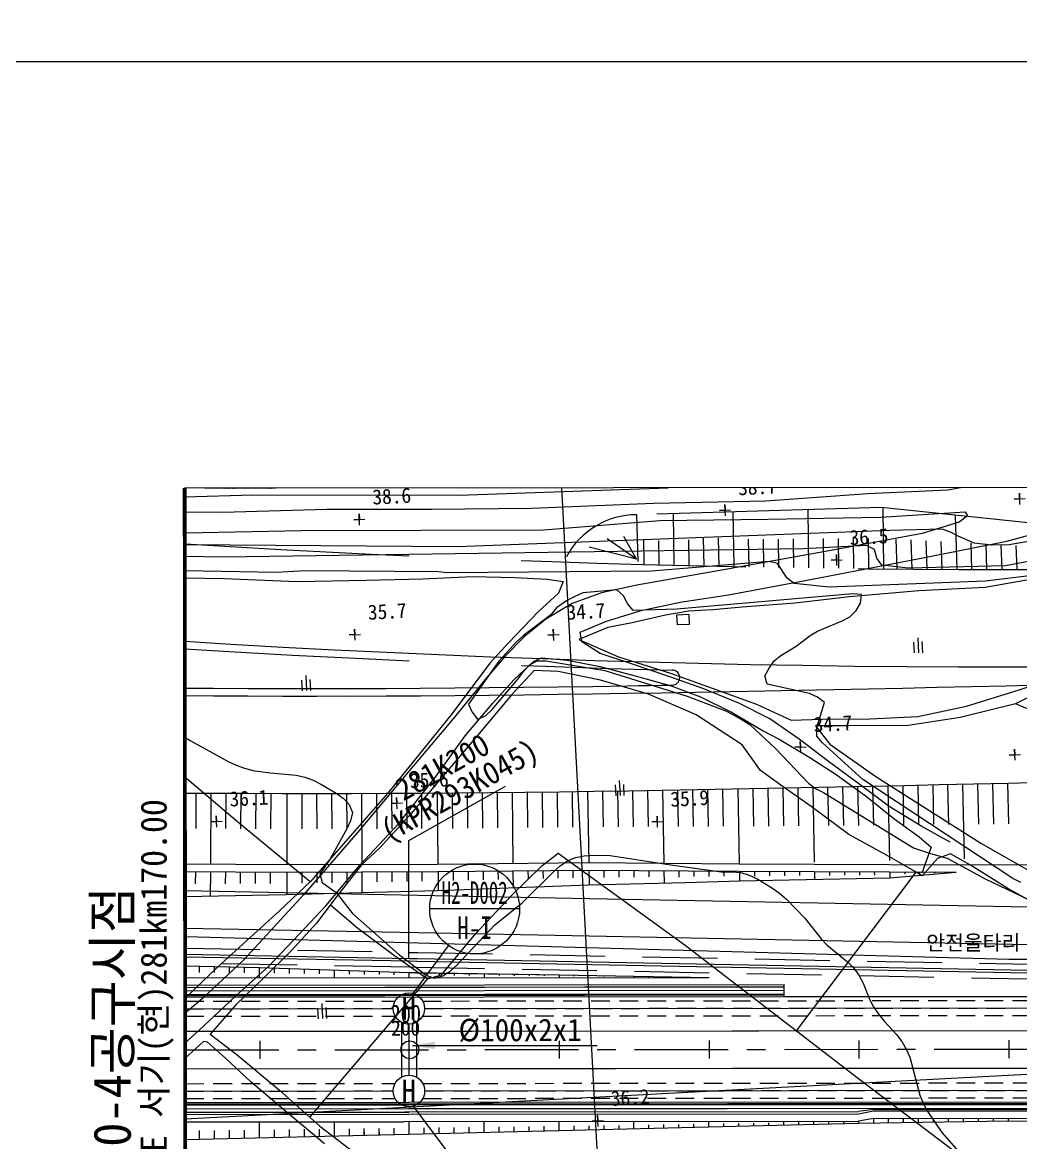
# Model space of a CAD drawing. Header units: millimetres. Extents: x 11366 to 12162, y 1103 to 1810.
# Drawn here: x 11467.5 to 11600.7, y 1474.8 to 1624.3 of the extents above; entities that cross this region are included whole.
import ezdxf
from ezdxf.enums import TextEntityAlignment as Align
from ezdxf.xclip import XClip

# ---------------------------------------------------------------- set-up
doc = ezdxf.new("R2010")
doc.units = ezdxf.units.MM
doc.header["$LTSCALE"] = 10
doc.header["$MEASUREMENT"] = 0
doc.header["$XCLIPFRAME"] = 2
for name, pattern in [('A-CENTR01', [2, 1.25, -0.25, 0.25, -0.25]), ('CENTER', [2, 1.25, -0.25, 0.25, -0.25]), ('DASHEDX2', [1.5, 1, -0.5]), ('HIDDEN', [0.375, 0.25, -0.125])]:
    doc.linetypes.add(name, pattern=pattern)
for name, color, linetype in [('TN-MACL', 6, 'A-CENTR01'), ('TN-MANH', 4, 'Continuous'), ('TZ-BASE', 253, 'Continuous'), ('TZ-CABL', 4, 'Continuous'), ('TZ-LEAL', 1, 'Continuous'), ('TZ-MACT', 6, 'Continuous')]:
    doc.layers.add(name, color=color, linetype=linetype)
doc.layers.add('TX-PAPR', color=2, linetype='Continuous', plot=False)
doc.styles.add('GR', font='GulimChe.ttf')
doc.styles.get("Standard").update_dxf_attribs({"font": 'GulimChe.ttf'})
doc.linetypes.add('ZIGZAG', pattern='A,0.0001,-0.2,[131,ltypeshp.shx,S=0.2,R=0,X=-0.2,Y=0],-0.4,[131,ltypeshp.shx,S=0.2,R=180,X=0.2,Y=0],-0.2', length=0.8001)
doc.dimstyles.get("Standard").update_dxf_attribs({"dimtxt": 0.18, "dimasz": 0.18, "dimexe": 0.18, "dimexo": 0.0625, "dimgap": 0.09, "dimtad": 0, "dimtih": 1, "dimtoh": 1, "dimdec": 4, "dimzin": 0, "dimdsep": 46, "dimtxsty": 'Standard', "dimcen": 0.09, "dimadec": 0, "dimazin": 0, "dimtfac": 1, "dimtdec": 4, "dimtofl": 0, "dimtmove": 0, "dimatfit": 3, "dimfxl": 0, "dimtolj": 1, "dimtzin": 0, "dimarcsym": 0})

# ---------------------------------------------------------------- blocks, each defined once
blk = doc.blocks.new('JD-DFXGDFH6CHF')
at = {"layer": 'TZ-BASE'}
for p, q in [((116.97, 137.23), (135.55, -212.63)), ((79.41, 75, 38.35), (59.3, 75.17, 38.35)), ((76.77, 75.02, 38.35), (74.97, 75.04, 38.35)), ((75.49, 75.55, 38.35), (74.98, 75.05, 38.35)), ((75.01, 75.12, 38.35), (75.1, 75.03, 38.35)), ((75.1, 75.25, 38.35), (75.31, 75.03, 38.35)), ((75.78, 75.62, 38.35), (75.18, 75.03, 38.35)), ((75.2, 75.36, 38.35), (75.52, 75.03, 38.35)), ((75.32, 75.46, 38.35), (75.73, 75.03, 38.35)), ((75.99, 75.62, 38.35), (75.39, 75.03, 38.35)), ((75.45, 75.53, 38.35), (75.95, 75.03, 38.35)), ((75.6, 75.59, 38.35), (76.16, 75.03, 38.35)), ((76.16, 75.58, 38.35), (75.6, 75.03, 38.35)), ((75.78, 75.62, 38.35), (76.37, 75.02, 38.35)), ((76.31, 75.52, 38.35), (75.81, 75.03, 38.35)), ((76, 75.62, 38.35), (76.58, 75.02, 38.35)), ((76.45, 75.44, 38.35), (76.03, 75.03, 38.35)), ((76.56, 75.34, 38.35), (76.24, 75.02, 38.35)), ((76.66, 75.23, 38.35), (76.45, 75.02, 38.35)), ((76.74, 75.09, 38.35), (76.66, 75.02, 38.35)), ((100.93, 75.53, 38.35), (79.41, 75, 38.35)), ((82.77, 75.08, 38.35), (80.97, 75.04, 38.35)), ((81.47, 75.57, 38.35), (80.98, 75.05, 38.35)), ((81.01, 75.12, 38.35), (81.1, 75.04, 38.35)), ((81.09, 75.25, 38.35), (81.31, 75.04, 38.35)), ((81.76, 75.65, 38.35), (81.18, 75.04, 38.35)), ((81.19, 75.37, 38.35), (81.52, 75.05, 38.35)), ((81.3, 75.47, 38.35), (81.73, 75.05, 38.35)), ((81.97, 75.65, 38.35), (81.39, 75.05, 38.35)), ((81.43, 75.55, 38.35), (81.95, 75.06, 38.35)), ((82.14, 75.62, 38.35), (81.6, 75.05, 38.35)), ((82.3, 75.56, 38.35), (81.81, 75.06, 38.35)), ((82.43, 75.49, 38.35), (82.03, 75.06, 38.35)), ((106.56, 74.14, 38), (154.04, 75.78, 38)), ((171.81, 74.81, 31.97), (161.14, 74.32, 31.97)), ((175.29, 75.39, 31.97), (171.81, 74.81, 31.97)), ((66.6, 73.8, 38), (79.04, 74.19, 38)), ((79.04, 74.19, 38), (106.56, 74.14, 38)), ((147.54, 73.34, 31.97), (132.55, 73, 31.97)), ((161.14, 74.32, 31.97), (147.54, 73.34, 31.97)), ((180.67, 73.58, 38.74), (182.16, 73.66, 38.74)), ((181.41, 73.62, 38.74), (180.67, 73.58, 38.74)), ((181.45, 72.87, 38.74), (181.38, 74.37, 38.74)), ((181.38, 74.37, 38.74), (181.41, 73.62, 38.74)), ((74.99, 71.83, 31.97), (61.1, 71.89, 31.97)), ((88.94, 72.19, 31.97), (74.99, 71.83, 31.97)), ((102.88, 72.2, 31.97), (88.94, 72.19, 31.97)), ((116.25, 72.35, 31.97), (102.88, 72.2, 31.97)), ((132.55, 73, 31.97), (116.25, 72.35, 31.97)), ((141.34, 72.08, 38.72), (142.83, 72.16, 38.72)), ((142.09, 72.12, 38.72), (141.34, 72.08, 38.72)), ((142.13, 71.37, 38.72), (142.05, 72.87, 38.72)), ((142.05, 72.87, 38.72), (142.09, 72.12, 38.72)), ((162.88, 71.2, 43.32), (174.12, 71.9, 43.32)), ((174.12, 71.9, 43.32), (174.43, 71.35, 43.32)), ((92.51, 70.83, 38.64), (94.01, 70.91, 38.64)), ((93.26, 70.87, 38.64), (92.51, 70.83, 38.64)), ((93.3, 70.12, 38.64), (93.22, 71.62, 38.64)), ((93.22, 71.62, 38.64), (93.26, 70.87, 38.64)), ((117.83, 69.48, 43.32), (133.39, 70.72, 43.32)), ((133.39, 70.72, 43.32), (147.78, 70.91, 43.32)), ((147.78, 70.91, 43.32), (162.88, 71.2, 43.32)), ((173.33, 70.52, 43.32), (168.41, 69, 43.32)), ((174.43, 71.35, 43.32), (173.33, 70.52, 43.32)), ((54.4, 69.36, 43.32), (70.04, 69.08, 43.32)), ((70.04, 69.08, 43.32), (85.53, 69.4, 43.32)), ((85.53, 69.4, 43.32), (101.53, 69.46, 43.32)), ((101.53, 69.46, 43.32), (117.83, 69.48, 43.32)), ((164.09, 69.42, 38), (106.36, 67.23, 38)), ((168.41, 69, 43.32), (156.21, 66.76, 43.32)), ((171.08, 69.6, 38), (164.09, 69.42, 38)), ((172.19, 69.19, 38), (171.08, 69.6, 38)), ((173.21, 68.64, 38), (172.19, 69.19, 38)), ((179.71, 67.99, 34.96), (184.96, 69.42, 34.96)), ((194.23, 69.9, 38), (179.99, 67.49, 38)), ((106.36, 67.23, 38), (68.57, 67.52, 38)), ((161.01, 67.41, 37), (152.55, 66.95, 37)), ((162.03, 66.85, 37), (161.01, 67.41, 37)), ((168.28, 65.73, 34.96), (179.71, 67.99, 34.96)), ((175.34, 67.72, 38), (173.21, 68.64, 38)), ((177.67, 67.47, 38), (175.34, 67.72, 38)), ((179.99, 67.49, 38), (177.67, 67.47, 38)), ((75.1, 65.85, 37), (61.58, 66.06, 37)), ((152.55, 66.95, 37), (75.1, 65.85, 37)), ((156.21, 66.76, 43.32), (142.15, 64.22, 43.32)), ((157.02, 64.72, 36.45), (156.94, 66.22, 36.45)), ((156.94, 66.22, 36.45), (156.98, 65.47, 36.45)), ((162.35, 65.73, 37), (162.03, 66.85, 37)), ((190.2, 66.76, 37), (179.53, 64.68, 37)), ((147.97, 65.27, 36), (132.28, 63.97, 36)), ((149.1, 65.02, 36), (147.97, 65.27, 36)), ((150.36, 63.04, 36), (149.1, 65.02, 36)), ((153.48, 62.88, 34.96), (168.28, 65.73, 34.96)), ((156.23, 65.43, 36.45), (157.73, 65.51, 36.45)), ((156.98, 65.47, 36.45), (156.23, 65.43, 36.45)), ((163.01, 64.76, 37), (162.35, 65.73, 37)), ((166.52, 64.36, 37), (163.01, 64.76, 37)), ((179.53, 64.68, 37), (166.52, 64.36, 37)), ((82.16, 63.78, 36), (64.17, 64.15, 36)), ((64.55, 63.18, 36.1), (75.25, 63.01, 36.1)), ((75.25, 63.01, 36.1), (84.92, 62.62, 36.1)), ((86.1, 64.02, 36), (82.16, 63.78, 36)), ((103.82, 63.91, 36), (86.1, 64.02, 36)), ((94.23, 62.78, 36.1), (101.73, 62.97, 36.1)), ((101.73, 62.97, 36.1), (108.35, 63.27, 36.1)), ((105, 63.76, 36), (103.82, 63.91, 36)), ((132.28, 63.97, 36), (105, 63.76, 36)), ((108.35, 63.27, 36.1), (114.02, 63.14, 36.1)), ((114.02, 63.14, 36.1), (118.33, 62.92, 36.1)), ((118.33, 62.92, 36.1), (120.46, 62.58, 36.1)), ((142.15, 64.22, 43.32), (130.31, 62.09, 43.32)), ((142.54, 60.8, 34.96), (153.48, 62.88, 34.96)), ((151.29, 62.34, 36), (150.36, 63.04, 36)), ((184.37, 63.15, 35.2), (176.81, 61.8, 35.2)), ((187.05, 63.86, 36), (176.84, 62.65, 36)), ((84.92, 62.62, 36.1), (94.23, 62.78, 36.1)), ((120.46, 62.58, 36.1), (119.84, 61.03, 36.1)), ((127.64, 61.49, 35), (123.1, 61.09, 35)), ((130.31, 62.09, 43.32), (125.61, 61.08, 43.32)), ((128.51, 60.68, 35), (127.64, 61.49, 35)), ((155.98, 61.84, 36), (151.29, 62.34, 36)), ((176.84, 62.65, 36), (155.98, 61.84, 36)), ((167.97, 61.35, 35.2), (158.69, 60.57, 35.2)), ((176.81, 61.8, 35.2), (167.97, 61.35, 35.2)), ((119.84, 61.03, 36.1), (117.18, 58.61, 36.1)), ((120.91, 60, 35), (119.56, 59.09, 35)), ((121.95, 60.57, 35), (120.91, 60, 35)), ((125.61, 61.08, 43.32), (121.68, 59.67, 43.32)), ((123.1, 61.09, 35), (121.95, 60.57, 35)), ((129.07, 59.65, 35), (128.51, 60.68, 35)), ((130.9, 58.72, 34.96), (136.1, 59.82, 34.96)), ((159.13, 60.94, 35), (135.64, 58.91, 35)), ((136.1, 59.82, 34.96), (142.54, 60.8, 34.96)), ((158.69, 60.57, 35.2), (151.46, 59.69, 35.2)), ((160.28, 60.88, 35), (159.13, 60.94, 35)), ((160.17, 59.73, 35), (160.28, 60.88, 35)), ((117.18, 58.61, 36.1), (113.21, 54.46, 36.1)), ((121.68, 59.67, 43.32), (118.17, 57.56, 43.32)), ((119.56, 59.09, 35), (118.83, 58.17, 35)), ((126.27, 57.32, 34.96), (130.9, 58.72, 34.96)), ((129.81, 58.74, 35), (129.07, 59.65, 35)), ((135.64, 58.91, 35), (129.81, 58.74, 35)), ((137.23, 58.63, 35.2), (134.11, 58.09, 35.2)), ((140.43, 58.82, 35.2), (137.23, 58.63, 35.2)), ((144.35, 59.18, 35.2), (140.43, 58.82, 35.2)), ((151.46, 59.69, 35.2), (144.35, 59.18, 35.2)), ((158.75, 57.89, 35), (159.58, 58.72, 35)), ((159.58, 58.72, 35), (160.17, 59.73, 35)), ((118.83, 58.17, 35), (115.11, 55.34, 35)), ((118.17, 57.56, 43.32), (115.28, 55.21, 43.32)), ((122.72, 55.83, 34.96), (126.27, 57.32, 34.96)), ((129.69, 57.09, 35.2), (126.43, 56.45, 35.2)), ((134.11, 58.09, 35.2), (129.69, 57.09, 35.2)), ((135.66, 58.17, 35.6), (137.23, 58.25, 35.6)), ((135.72, 56.8, 35.6), (135.66, 58.17, 35.6)), ((137.29, 56.88, 35.6), (135.72, 56.8, 35.6)), ((137.23, 58.25, 35.6), (137.29, 56.88, 35.6)), ((154.44, 55.99, 35), (157.71, 57.33, 35)), ((157.71, 57.33, 35), (158.75, 57.89, 35)), ((91.92, 55.46, 35.74), (93.42, 55.54, 35.74)), ((92.67, 55.5, 35.74), (91.92, 55.46, 35.74)), ((92.71, 54.75, 35.74), (92.63, 56.25, 35.74)), ((92.63, 56.25, 35.74), (92.67, 55.5, 35.74)), ((115.11, 55.34, 35), (114.23, 54.56, 35)), ((118.44, 55.45, 34.67), (119.94, 55.53, 34.67)), ((119.19, 55.49, 34.67), (118.44, 55.45, 34.67)), ((119.23, 54.74, 34.67), (119.15, 56.24, 34.67)), ((119.15, 56.24, 34.67), (119.19, 55.49, 34.67)), ((126.43, 56.45, 35.2), (122.55, 54.84, 35.2)), ((122.98, 54.56, 34.96), (122.72, 55.83, 34.96)), ((151.56, 53.95, 35), (153.44, 55.38, 35)), ((153.44, 55.38, 35), (154.44, 55.99, 35)), ((113.21, 54.46, 36.1), (110.66, 51.68, 36.1)), ((114.23, 54.56, 35), (111.9, 51.95, 35)), ((115.28, 55.21, 43.32), (112.71, 52.62, 43.32)), ((122.55, 54.84, 35.2), (127.85, 52.56, 35.2)), ((125.42, 53.01, 34.96), (122.98, 54.56, 34.96)), ((149.55, 52.73, 35), (151.56, 53.95, 35)), ((167.25, 54.51, 35.87), (167.32, 53.06, 35.87)), ((167.8, 55.1, 35.87), (167.91, 53.09, 35.87)), ((168.47, 53.1, 35.87), (168.4, 54.57, 35.87)), ((112.71, 52.62, 43.32), (110.27, 49.79, 43.32)), ((116.5, 51.92, 35.68), (117.57, 52.4, 35.68)), ((117.57, 52.4, 35.68), (121.01, 52.09, 35.68)), ((129.59, 51.61, 34.96), (125.42, 53.01, 34.96)), ((127.85, 52.56, 35.2), (134.78, 50.38, 35.2)), ((148.64, 51.99, 35), (149.55, 52.73, 35)), ((110.66, 51.68, 36.1), (105.65, 44.98, 36.1)), ((111.9, 51.95, 35), (107.85, 46.22, 35)), ((113.92, 49.53, 35.68), (116.5, 51.92, 35.68)), ((115.17, 50.57, 35), (115.94, 51.45, 35)), ((115.94, 51.45, 35), (116.98, 52.01, 35)), ((116.98, 52.01, 35), (118.14, 52.02, 35)), ((118.14, 52.02, 35), (126.03, 50.73, 35)), ((121.01, 52.09, 35.68), (125.4, 51.24, 35.68)), ((125.4, 51.24, 35.68), (130.57, 49.86, 35.68)), ((134.56, 49.9, 34.96), (129.59, 51.61, 34.96)), ((147.39, 50.01, 35), (147.98, 51.02, 35)), ((147.98, 51.02, 35), (148.64, 51.99, 35)), ((85.54, 49.45, 36.73), (85.62, 48, 36.73)), ((86.1, 50.04, 36.73), (86.21, 48.03, 36.73)), ((86.77, 48.04, 36.73), (86.7, 49.51, 36.73)), ((110.27, 49.79, 43.32), (105.75, 44.23, 43.32)), ((110.98, 45.52, 35), (114.47, 49.61, 35)), ((111.08, 46.36, 35.68), (113.92, 49.53, 35.68)), ((116.62, 50.7, 36.48), (113.63, 47.51, 36.48)), ((114.47, 49.61, 35), (115.17, 50.57, 35)), ((119.82, 50.58, 36.48), (116.62, 50.7, 36.48)), ((125.44, 49.41, 36.48), (119.82, 50.58, 36.48)), ((131.87, 47.57, 36.48), (125.44, 49.41, 36.48)), ((126.03, 50.73, 35), (137.03, 47.31, 35)), ((130.57, 49.86, 35.68), (134.91, 48.66, 35.68)), ((139.24, 48.28, 34.96), (134.56, 49.9, 34.96)), ((134.78, 50.38, 35.2), (140.37, 48.37, 35.2)), ((147.72, 48.89, 35), (147.39, 50.01, 35)), ((187.04, 49.42, 35.64), (180.84, 46.28, 35.64)), ((181.35, 48.15, 35.2), (187.8, 50.25, 35.2)), ((134.91, 48.66, 35.68), (138.8, 47.21, 35.68)), ((143.91, 46.34, 34.96), (139.24, 48.28, 34.96)), ((140.37, 48.37, 35.2), (146.26, 46.24, 35.2)), ((153.37, 47.64, 35), (147.72, 48.89, 35)), ((174.3, 45.97, 35.2), (181.35, 48.15, 35.2)), ((107.4, 41.98, 35.68), (111.08, 46.36, 35.68)), ((113.63, 47.51, 36.48), (109.04, 42.04, 36.48)), ((138.22, 44.8, 36.48), (131.87, 47.57, 36.48)), ((137.03, 47.31, 35), (142.27, 45.27, 35)), ((138.8, 47.21, 35.68), (143.02, 45.1, 35.68)), ((154.43, 47.16, 35), (153.37, 47.64, 35)), ((154.35, 43.11, 35), (155.35, 46.47, 35)), ((155.35, 46.47, 35), (154.43, 47.16, 35)), ((76.98, 30.5, 36.48), (59.44, 45.42, 36.48)), ((63.92, 45.99, 36), (70.66, 41.36, 36)), ((105.65, 44.98, 36.1), (97.04, 34.32, 36.1)), ((107.85, 46.22, 35), (108.34, 45.15, 35)), ((108.34, 45.15, 35), (109.04, 44.21, 35)), ((110.1, 44.66, 35), (110.98, 45.52, 35)), ((142.27, 45.27, 35), (144.38, 44.15, 35)), ((143.02, 45.1, 35.68), (147.18, 42.68, 35.68)), ((148.07, 44.28, 34.96), (143.91, 46.34, 34.96)), ((146.26, 46.24, 35.2), (150.91, 44.08, 35.2)), ((167.81, 44.57, 35.2), (174.3, 45.97, 35.2)), ((180.84, 46.28, 35.64), (173.45, 44.45, 35.64)), ((190.81, 42.06, 35.79), (180.84, 46.28, 35.79)), ((105.75, 44.23, 43.32), (99.94, 37.37, 43.32)), ((109.04, 44.21, 35), (110.1, 44.66, 35)), ((144.38, 40.78, 36.48), (138.22, 44.8, 36.48)), ((144.38, 44.15, 35), (145.38, 43.53, 35)), ((145.38, 43.53, 35), (148.82, 40.31, 35)), ((151.99, 41.54, 34.96), (148.07, 44.28, 34.96)), ((150.91, 44.08, 35.2), (155.03, 44.22, 35.2)), ((155.03, 44.22, 35.2), (161.43, 44.28, 35.2)), ((166.54, 43.37, 35.64), (158.25, 43.32, 35.64)), ((161.43, 44.28, 35.2), (167.81, 44.57, 35.2)), ((173.45, 44.45, 35.64), (166.54, 43.37, 35.64)), ((103.52, 36.61, 35.68), (107.4, 41.98, 35.68)), ((109.04, 42.04, 36.48), (104.19, 36.37, 36.48)), ((147.18, 42.68, 35.68), (149.32, 41.56, 35.68)), ((154.15, 43.33, 35.64), (156.09, 40.88, 35.64)), ((158.25, 43.32, 35.64), (154.15, 43.33, 35.64)), ((154.32, 41.95, 35), (154.35, 43.11, 35)), ((155.11, 41.08, 35), (154.32, 41.95, 35)), ((70.66, 41.36, 36), (75.73, 38.56, 36)), ((146.82, 37.35, 36.48), (144.38, 40.78, 36.48)), ((149.32, 41.56, 35.68), (153.39, 39.12, 35.68)), ((151.42, 40.47, 34.71), (152.92, 40.55, 34.71)), ((152.17, 40.51, 34.71), (151.42, 40.47, 34.71)), ((155.88, 38.58, 34.96), (151.99, 41.54, 34.96)), ((152.21, 39.76, 34.71), (152.13, 41.26, 34.71)), ((152.13, 41.26, 34.71), (152.17, 40.51, 34.71)), ((160.46, 36.19, 35), (155.11, 41.08, 35)), ((156.09, 40.88, 35.64), (162.21, 36.56, 35.64)), ((148.82, 40.31, 35), (153.23, 35.66, 35)), ((153.39, 39.12, 35.68), (156.9, 36.83, 35.68)), ((180.02, 39.43, 35.57), (181.52, 39.51, 35.57)), ((180.77, 39.47, 35.57), (180.02, 39.43, 35.57)), ((180.81, 38.73, 35.57), (180.73, 40.22, 35.57)), ((180.73, 40.22, 35.57), (180.77, 39.47, 35.57)), ((75.73, 38.56, 36), (76.8, 38.08, 36)), ((76.8, 38.08, 36), (77.91, 37.67, 36)), ((77.91, 37.67, 36), (79.03, 37.37, 36)), ((159.96, 35.6, 34.96), (155.88, 38.58, 34.96)), ((79.03, 37.37, 36), (81.35, 37.04, 36)), ((81.35, 37.04, 36), (84.84, 36.77, 36)), ((84.84, 36.77, 36), (85.97, 36.47, 36)), ((85.97, 36.47, 36), (87.08, 36.06, 36)), ((87.08, 36.06, 36), (88.14, 35.54, 36)), ((99.94, 37.37, 43.32), (93.02, 29.09, 43.32)), ((98.48, 30.27, 35.68), (103.52, 36.61, 35.68)), ((104.19, 36.37, 36.48), (99.89, 31.33, 36.48)), ((127.96, 36.05, 35.93), (128.06, 34.04, 35.93)), ((149.53, 35.42, 36.48), (146.82, 37.35, 36.48)), ((156.9, 36.83, 35.68), (160.95, 33.89, 35.68)), ((180.5, 22.94, 35), (160.46, 36.19, 35)), ((162.21, 36.56, 35.64), (168.81, 32.37, 35.64)), ((88.14, 35.54, 36), (90.16, 34.36, 36)), ((127.4, 35.46, 35.93), (127.48, 34.01, 35.93)), ((128.63, 34.05, 35.93), (128.55, 35.52, 35.93)), ((153.58, 32.56, 36.48), (149.53, 35.42, 36.48)), ((153.23, 35.66, 35), (154.15, 34.96, 35)), ((154.15, 34.96, 35), (155.21, 34.44, 35)), ((155.21, 34.44, 35), (167.26, 27.06, 35)), ((164, 32.58, 34.96), (159.96, 35.6, 34.96)), ((97.04, 34.32, 36.1), (86.75, 22.55, 36.1)), ((90.16, 34.36, 36), (91.12, 33.7, 36)), ((91.12, 33.7, 36), (91.9, 32.83, 36)), ((97.52, 32.97, 35.59), (99.02, 33.05, 35.59)), ((98.27, 33.01, 35.59), (97.52, 32.97, 35.59)), ((98.31, 32.26, 35.59), (98.23, 33.75, 35.59)), ((98.23, 33.75, 35.59), (98.27, 33.01, 35.59)), ((160.95, 33.89, 35.68), (164.61, 30.95, 35.68)), ((91.9, 32.83, 36), (92.35, 31.77, 36)), ((92.35, 31.77, 36), (92.09, 30.64, 36)), ((158.62, 28.83, 36.48), (153.58, 32.56, 36.48)), ((168.35, 29.91, 34.96), (164, 32.58, 34.96)), ((168.81, 32.37, 35.64), (176.25, 27.69, 35.64)), ((73.45, 30.54, 36.07), (74.95, 30.62, 36.07)), ((74.2, 30.58, 36.07), (73.45, 30.54, 36.07)), ((74.24, 29.83, 36.07), (74.16, 31.33, 36.07)), ((74.16, 31.33, 36.07), (74.2, 30.58, 36.07)), ((86.7, 22.51, 36.48), (76.98, 30.5, 36.48)), ((92.09, 30.64, 36), (91.58, 29.58, 36)), ((93.38, 24.79, 35.68), (98.48, 30.27, 35.68)), ((99.89, 31.33, 36.48), (95.94, 27.02, 36.48)), ((132.3, 30.5, 35.92), (133.79, 30.58, 35.92)), ((133.04, 30.54, 35.92), (132.3, 30.5, 35.92)), ((133.08, 29.79, 35.92), (133, 31.29, 35.92)), ((133, 31.29, 35.92), (133.04, 30.54, 35.92)), ((164.61, 30.95, 35.68), (167.99, 28.52, 35.68)), ((172.12, 27.81, 34.96), (168.35, 29.91, 34.96)), ((93.02, 29.09, 43.32), (85.8, 20.77, 43.32)), ((91.58, 29.58, 36), (89.32, 25.48, 36)), ((163.73, 26.03, 36.48), (158.62, 28.83, 36.48)), ((167.99, 28.52, 35.68), (169.59, 27.12, 35.68)), ((95.94, 27.02, 36.48), (93.57, 24.76, 36.48)), ((167.26, 27.06, 35), (169.49, 26.28, 35)), ((169.59, 27.12, 35.68), (168.35, 23.67, 35.68)), ((176.25, 27.69, 35.64), (183.55, 23.49, 35.64)), ((89.32, 25.48, 36), (88, 23.56, 36)), ((117.64, 24.64, 36.48), (119.79, 26.34, 36.48)), ((119.79, 26.34, 36.48), (136.76, 14.05, 36.48)), ((121.05, 25.3, 36), (122.12, 25.78, 36)), ((122.12, 25.78, 36), (123.26, 25.99, 36)), ((123.26, 25.99, 36), (124.44, 26.07, 36)), ((124.44, 26.07, 36), (126.75, 26.02, 36)), ((126.75, 26.02, 36), (134.85, 24.78, 36)), ((167.59, 23.81, 36.48), (163.73, 26.03, 36.48)), ((170.45, 25.62, 36.48), (168.39, 23.32, 36.48)), ((169.49, 26.28, 35), (171.73, 25.65, 35)), ((172.2, 26.25, 36.48), (170.45, 25.62, 36.48)), ((171.73, 25.65, 35), (176.81, 22.89, 35)), ((174.87, 24.72, 36.48), (172.2, 26.25, 36.48)), ((699.42, 24.27), (0.01, -12.87)), ((88.79, 19.32, 35.68), (93.38, 24.79, 35.68)), ((93.57, 24.76, 36.48), (90.17, 20.46, 36.48)), ((113.67, 20.79, 36.48), (117.64, 24.64, 36.48)), ((119.17, 23.86, 36), (120.08, 24.64, 36)), ((120.08, 24.64, 36), (121.05, 25.3, 36)), ((134.85, 24.78, 36), (141.88, 23.79, 36)), ((179.83, 21.63, 36.48), (174.87, 24.72, 36.48)), ((86.75, 22.55, 36.1), (82.59, 18.62, 36.1)), ((88, 23.56, 36), (88.29, 22.44, 36)), ((88.29, 22.44, 36), (90.17, 21.08, 36)), ((115.01, 19.7, 36), (119.17, 23.86, 36)), ((141.88, 23.79, 36), (143.05, 23.84, 36)), ((143.05, 23.84, 36), (144.21, 23.77, 36)), ((144.21, 23.77, 36), (145.32, 23.4, 36)), ((145.32, 23.4, 36), (146.38, 22.92, 36)), ((146.38, 22.92, 36), (148.43, 21.66, 36)), ((151.61, 2.64, 36.48), (167.59, 23.81, 36.48)), ((168.39, 23.32, 36.48), (167.59, 23.81, 36.48)), ((176.81, 22.89, 35), (183.54, 19.69, 35)), ((181.55, 22.42, 35), (180.5, 22.94, 35)), ((90.17, 21.08, 36), (92.34, 18.3, 36)), ((148.43, 21.66, 36), (149.39, 20.96, 36)), ((149.39, 20.96, 36), (150.3, 20.19, 36)), ((185.44, 18.49, 36.48), (179.83, 21.63, 36.48)), ((85.8, 20.77, 43.32), (77.82, 12.09, 43.32)), ((90.17, 20.46, 36.48), (87.53, 17, 36.48)), ((108.81, 15.63, 36.48), (113.67, 20.79, 36.48)), ((111.36, 16.78, 36), (115.01, 19.7, 36)), ((150.3, 20.19, 36), (152.73, 17.64, 36)), ((82.59, 18.62, 36.1), (74.29, 11.09, 36.1)), ((85.27, 15.57, 35.68), (88.79, 19.32, 35.68)), ((89.39, 19.43, 36.48), (93.06, 16.31, 36.48)), ((92.34, 18.3, 36), (98.48, 12.85, 36)), ((87.53, 17, 36.48), (84.17, 13.31, 36.48)), ((106.27, 11.38, 36), (111.36, 16.78, 36)), ((152.73, 17.64, 36), (154.91, 14.89, 36)), ((81.17, 11.24, 35.68), (85.27, 15.57, 35.68)), ((93.06, 16.31, 36.48), (97.95, 12.68, 36.48)), ((104.22, 10.12, 36.48), (108.81, 15.63, 36.48)), ((101.17, 14.35), (101.17, 14.35)), ((136.76, 14.05, 36.48), (159.74, -3.6, 36.48)), ((154.91, 14.89, 36), (155.73, 14.05, 36)), ((155.73, 14.05, 36), (158.44, 11.82, 36)), ((77.82, 12.09, 43.32), (72.31, 6.96, 43.32)), ((84.17, 13.31, 36.48), (80.51, 9.7, 36.48)), ((97.95, 12.68, 36.48), (102.37, 9.58, 36.48)), ((98.48, 12.85, 36), (102.16, 10.07, 36)), ((59.93, 11.56), (79.93, 11.08)), ((59.93, 11.56), (79.93, 11.08)), ((74.29, 11.09, 36.1), (65.9, 3.04, 36.1)), ((71.93, 10.42), (71.93, 11.27)), ((71.93, 10.42), (71.93, 11.27)), ((73.93, 10.4), (73.93, 11.23)), ((73.93, 10.4), (73.93, 11.22)), ((75.93, 10.37), (75.93, 11.18)), ((75.93, 10.38), (75.93, 11.18)), ((76.72, 7.23, 35.68), (81.17, 11.24, 35.68)), ((77.93, 10.35), (77.93, 11.13)), ((77.93, 10.35), (77.93, 11.13)), ((79.93, 11.08), (99.93, 10.4)), ((79.93, 9.68), (79.93, 11.08)), ((79.93, 11.08), (99.93, 10.4)), ((79.93, 9.68), (79.93, 11.08)), ((81.93, 10.3), (81.93, 11.01)), ((81.93, 10.31), (81.93, 11.01)), ((83.93, 10.28), (83.93, 10.95)), ((83.93, 10.28), (83.93, 10.94)), ((85.93, 10.26), (85.93, 10.88)), ((85.93, 10.26), (85.93, 10.87)), ((87.93, 10.23), (87.93, 10.81)), ((87.93, 10.24), (87.93, 10.81)), ((89.93, 9.69), (89.93, 10.74)), ((89.93, 9.69), (89.93, 10.74)), ((91.93, 10.19), (91.93, 10.67)), ((91.93, 10.19), (91.93, 10.67)), ((93.93, 10.16), (93.93, 10.6)), ((93.93, 10.17), (93.93, 10.6)), ((95.93, 10.14), (95.93, 10.54)), ((95.93, 10.14), (95.93, 10.53)), ((97.93, 10.12), (97.93, 10.47)), ((104.39, 9.98, 36), (105.4, 10.59, 36)), ((105.4, 10.59, 36), (106.27, 11.38, 36)), ((158.44, 11.82, 36), (159.26, 10.98, 36)), ((159.26, 10.98, 36), (159.96, 10.04, 36)), ((99.93, 9.7), (-0.01, 9.61)), ((99.93, 9.7), (0.52, 9.61)), ((80.51, 9.7, 36.48), (76.77, 6.1, 36.48)), ((102.37, 9.58, 36.48), (86.63, -8.87, 36.48)), ((97.93, 10.12), (97.93, 10.47)), ((99.93, 10.4), (100.81, 10.38)), ((99.93, 9.7), (99.93, 10.4)), ((99.93, 9.7), (99.93, 10.4)), ((99.93, 10.4), (100.81, 10.39)), ((99.93, 9.7), (99.93, 10.4)), ((99.93, 9.7), (99.93, 10.4)), ((99.93, 9.7), (139.96, 9.73)), ((99.93, 9.7), (139.96, 9.73)), ((100.74, 9.7), (100.76, 9.7)), ((100.75, 9.7), (100.76, 9.7)), ((100.78, 9.7), (100.78, 9.7)), ((100.78, 9.7), (100.78, 9.7)), ((100.8, 10.39), (100.82, 10.39)), ((100.8, 10.38), (100.82, 10.38)), ((100.84, 10.39), (119.96, 10.12)), ((100.84, 10.39), (100.84, 10.39)), ((100.84, 10.38), (119.96, 10.12)), ((100.84, 10.38), (100.84, 10.38)), ((101.96, 10.06), (101.96, 10.37)), ((101.96, 10.07), (101.96, 10.37)), ((102.16, 10.07, 36), (103.27, 9.66, 36)), ((102.37, 9.58, 36.48), (104.22, 10.12, 36.48)), ((103.27, 9.66, 36), (104.39, 9.98, 36)), ((103.96, 10.05), (103.96, 10.34)), ((103.96, 10.05), (103.96, 10.34)), ((105.96, 10.04), (105.96, 10.32)), ((105.96, 10.03), (105.96, 10.31)), ((107.96, 10.02), (107.96, 10.29)), ((107.96, 10.02), (107.96, 10.28)), ((109.96, 9.7), (109.96, 10.26)), ((109.96, 9.71), (109.96, 10.26)), ((111.96, 9.99), (111.96, 10.23)), ((111.96, 9.99), (111.96, 10.23)), ((113.96, 9.98), (113.96, 10.2)), ((113.96, 9.98), (113.96, 10.2)), ((115.96, 9.96), (115.96, 10.17)), ((115.96, 9.97), (115.96, 10.17)), ((117.96, 9.95), (117.96, 10.15)), ((117.96, 9.95), (117.96, 10.14)), ((119.96, 10.12), (139.96, 9.73)), ((119.96, 9.71), (119.96, 10.12)), ((119.96, 10.12), (139.96, 9.73)), ((119.96, 9.72), (119.96, 10.12)), ((121.96, 9.92), (121.96, 10.09)), ((121.96, 9.92), (121.96, 10.09)), ((123.96, 9.9), (123.96, 10.04)), ((123.96, 9.91), (123.96, 10.04)), ((125.96, 9.89), (125.96, 10)), ((125.96, 9.89), (125.96, 10)), ((127.96, 9.86), (127.96, 9.96)), ((127.96, 9.86), (127.96, 9.96)), ((129.96, 9.73), (129.96, 9.93)), ((129.96, 9.72), (129.96, 9.92)), ((131.96, 9.8), (131.96, 9.89)), ((131.96, 9.8), (131.96, 9.89)), ((133.96, 9.79), (133.96, 9.85)), ((133.96, 9.79), (133.96, 9.85)), ((135.96, 9.77), (135.96, 9.81)), ((135.96, 9.77), (135.96, 9.81)), ((137.96, 9.75), (137.96, 9.77)), ((137.96, 9.75), (137.96, 9.77)), ((159.96, 10.04, 36), (160.53, 9, 36)), ((160.53, 9, 36), (161.38, 6.85, 36)), ((-0.01, 8.63), (149.96, 8.81)), ((-0.01, 8.33), (149.97, 8.51)), ((-0.01, 7.87), (149.97, 8.05)), ((-0.01, 7.38), (149.97, 7.56)), ((0.52, 8.63), (149.97, 8.82)), ((0.52, 8.33), (149.97, 8.52)), ((0.52, 7.87), (149.97, 8.06)), ((0.52, 7.38), (149.97, 7.57)), ((149.97, 7.14), (149.96, 8.81)), ((149.97, 7.14), (149.97, 8.82)), ((-0.01, 7.23), (149.97, 7.41)), ((-0.01, 7.03), (149.97, 7.21)), ((0.52, 7.23), (149.97, 7.42)), ((0.52, 7.03), (149.97, 7.22)), ((72.31, 6.96, 43.32), (65.59, 1.18, 43.32)), ((71.85, 2.68, 35.68), (76.72, 7.23, 35.68)), ((76.77, 6.1, 36.48), (73.34, 2.19, 36.48)), ((88.25, 6.26, 35.93), (88.35, 4.25, 35.93)), ((211.92, 7.2), (149.97, 7.14)), ((211.92, 7.2), (149.97, 7.14)), ((161.38, 6.85, 36), (161.91, 5.81, 36)), ((87.69, 5.66, 35.93), (87.77, 4.22, 35.93)), ((88.92, 4.26, 35.93), (88.84, 5.72, 35.93)), ((161.91, 5.81, 36), (162.57, 4.84, 36)), ((162.57, 4.84, 36), (163.37, 3.85, 36)), ((163.37, 3.85, 36), (164.98, 2.14, 36)), ((0, 2.49), (471.52, 2.92)), ((0, 2.5), (101.2, 2.59)), ((66.63, -1.97, 35.68), (71.85, 2.68, 35.68)), ((73.34, 2.19, 36.48), (76.95, -0.58, 36.48)), ((101.2, 2.59), (298.8, 2.77)), ((164.98, 2.14, 36), (165.67, 1.2, 36)), ((72.45, 1.22, 36.52), (69, -1.92, 36.52)), ((73.01, 1.11, 36.52), (72.45, 1.22, 36.52)), ((75.38, -1.01, 36.52), (73.01, 1.11, 36.52)), ((80, -1.13), (80, 1.27)), ((80, -1.13), (80, 1.27)), ((120, -1.09), (120, 1.31)), ((120, -1.09), (120, 1.31)), ((140, -1.07), (140, 1.33)), ((140, -1.07), (140, 1.33)), ((160, -1.05), (160, 1.35)), ((160, -1.06), (160, 1.34)), ((165.67, 1.2, 36), (166.24, 0.16, 36)), ((166.24, 0.16, 36), (166.73, -0.9, 36)), ((180, -1.04), (180, 1.36)), ((180, -1.04), (180, 1.36)), ((78.78, -4.18, 36.52), (75.38, -1.01, 36.52)), ((76.95, -0.58, 36.48), (82.59, -5.31, 36.48)), ((166.73, -0.9, 36), (168.08, -5.95, 36)), ((0, -2.51), (301.08, -2.24)), ((0, -2.5), (101.2, -2.41)), ((101.2, -2.41), (298.8, -2.23)), ((83.44, -8.16, 36.52), (78.78, -4.18, 36.52)), ((159.74, -3.6, 36.48), (181.11, -19.77, 36.48)), ((82.59, -5.31, 36.48), (88, -10.09, 36.48)), ((168.08, -5.95, 36), (168.53, -7.01, 36)), ((0.01, -7.01), (99.88, -6.92)), ((0.01, -7.21), (99.88, -7.12)), ((0.01, -7.36), (99.88, -7.27)), ((0.53, -7), (99.88, -6.91)), ((0.53, -7.2), (99.88, -7.11)), ((0.53, -7.35), (99.88, -7.26)), ((99.88, -6.92), (294.7, -6.74)), ((99.88, -6.91), (294.7, -6.74)), ((99.88, -7.11), (295, -6.93)), ((99.88, -7.12), (295, -6.94)), ((99.88, -7.26), (295, -7.08)), ((99.88, -7.27), (295, -7.09)), ((168.53, -7.01, 36), (169.05, -8.05, 36)), ((0.01, -7.85), (99.88, -7.76)), ((0.01, -8.31), (99.88, -8.22)), ((0.01, -8.61), (99.88, -8.52)), ((0.53, -7.84), (99.88, -7.75)), ((0.53, -8.3), (99.88, -8.21)), ((0.53, -8.6), (99.88, -8.51)), ((88.6, -12.45, 36.52), (83.44, -8.16, 36.52)), ((99.28, -8.2), (159.88, -8.15)), ((99.28, -8.2), (159.88, -8.15)), ((99.88, -7.76), (295.01, -7.58)), ((99.88, -7.77), (295, -7.59)), ((99.88, -8.52), (159.88, -8.46)), ((99.88, -8.51), (159.88, -8.46)), ((125.14, -10.14, 36.24), (125.06, -8.65, 36.24)), ((125.06, -8.65, 36.24), (125.1, -9.39, 36.24)), ((161.88, -7.86), (159.88, -8.15)), ((161.88, -7.86), (159.88, -8.15)), ((159.88, -8.46), (161.88, -8.06)), ((159.88, -8.46), (161.88, -8.06)), ((161.88, -7.86), (295.01, -7.73)), ((161.88, -7.86), (295, -7.74)), ((161.88, -8.06), (294.7, -7.94)), ((161.88, -8.06), (294.71, -7.94)), ((169.05, -8.05, 36), (171.02, -10.96, 36)), ((0.01, -9.61), (99.17, -9.52)), ((0.53, -9.6), (99.17, -9.51)), ((79.88, -9.53), (79.88, -11.68)), ((79.88, -9.53), (79.89, -11.68)), ((88, -10.09, 36.48), (93.65, -14.43, 36.48)), ((89.88, -9.52), (89.88, -11.44)), ((89.88, -9.52), (89.89, -11.44)), ((91.88, -10.45), (91.88, -11.39)), ((91.88, -10.45), (91.89, -11.39)), ((93.88, -10.42), (93.89, -11.34)), ((93.88, -10.43), (93.88, -11.35)), ((95.88, -10.4), (95.88, -11.3)), ((95.88, -10.4), (95.89, -11.3)), ((97.88, -10.37), (97.88, -11.25)), ((97.88, -10.38), (97.88, -11.25)), ((99.17, -9.5), (159.88, -9.45)), ((99.17, -9.5), (159.88, -9.45)), ((99.88, -9.5), (99.88, -11.2)), ((99.88, -9.5), (99.88, -11.2)), ((159.88, -9.75), (99.88, -11.2)), ((159.88, -9.75), (99.88, -11.2)), ((101.88, -10.32), (101.88, -11.15)), ((101.88, -10.33), (101.88, -11.16)), ((103.88, -10.3), (103.88, -11.11)), ((103.88, -10.3), (103.88, -11.1)), ((105.88, -10.27), (105.88, -11.06)), ((105.88, -10.28), (105.88, -11.06)), ((107.88, -10.25), (107.88, -11.01)), ((107.88, -10.25), (107.88, -11.01)), ((109.88, -9.49), (109.88, -10.96)), ((109.88, -9.5), (109.88, -10.96)), ((111.88, -10.2), (111.88, -10.91)), ((111.88, -10.2), (111.88, -10.91)), ((113.88, -10.17), (113.88, -10.86)), ((113.88, -10.18), (113.88, -10.86)), ((115.88, -10.15), (115.88, -10.82)), ((115.88, -10.15), (115.88, -10.81)), ((117.88, -10.12), (117.88, -10.76)), ((117.88, -10.13), (117.88, -10.77)), ((119.88, -9.48), (119.88, -10.72)), ((119.88, -9.49), (119.88, -10.72)), ((121.88, -10.07), (121.88, -10.67)), ((121.88, -10.08), (121.88, -10.67)), ((123.88, -10.05), (123.88, -10.62)), ((123.88, -10.05), (123.88, -10.62)), ((124.35, -9.43, 36.24), (125.85, -9.35, 36.24)), ((125.1, -9.39, 36.24), (124.35, -9.43, 36.24)), ((125.88, -10.02), (125.88, -10.57)), ((125.88, -10.03), (125.88, -10.57)), ((127.88, -10), (127.88, -10.53)), ((127.88, -10), (127.88, -10.52)), ((129.88, -9.47), (129.88, -10.47)), ((129.88, -9.48), (129.88, -10.48)), ((131.88, -9.94), (131.88, -10.43)), ((131.88, -9.94), (131.88, -10.43)), ((133.88, -9.9), (133.88, -10.38)), ((133.88, -9.91), (133.88, -10.38)), ((135.88, -9.87), (135.88, -10.33)), ((135.88, -9.87), (135.88, -10.33)), ((137.88, -9.83), (137.88, -10.28)), ((137.88, -9.84), (137.88, -10.28)), ((139.88, -9.47), (139.88, -10.23)), ((139.88, -9.47), (139.88, -10.23)), ((141.88, -9.76), (141.88, -10.18)), ((141.88, -9.77), (141.88, -10.19)), ((143.88, -9.73), (143.88, -10.14)), ((143.88, -9.73), (143.88, -10.13)), ((145.88, -9.69), (145.88, -10.09)), ((145.88, -9.7), (145.88, -10.09)), ((147.88, -9.66), (147.88, -10.04)), ((147.88, -9.66), (147.88, -10.04)), ((149.88, -9.46), (149.88, -9.99)), ((149.88, -9.46), (149.88, -9.99)), ((151.88, -9.45), (151.88, -9.94)), ((151.88, -9.46), (151.88, -9.94)), ((153.88, -9.45), (153.88, -9.89)), ((153.88, -9.46), (153.88, -9.9)), ((155.88, -9.45), (155.88, -9.85)), ((155.88, -9.45), (155.88, -9.84)), ((157.88, -9.45), (157.88, -9.8)), ((157.88, -9.45), (157.88, -9.8)), ((161.88, -9.06), (159.88, -9.45)), ((161.88, -9.06), (159.88, -9.45)), ((179.88, -9.44), (159.88, -9.75)), ((179.88, -9.44), (159.88, -9.75)), ((159.88, -9.45), (159.88, -9.75)), ((159.88, -9.45), (159.88, -9.75)), ((161.88, -9.06), (219.89, -9)), ((161.88, -9.06), (219.88, -9.01)), ((161.88, -9.06), (161.88, -9.72)), ((161.88, -9.06), (161.88, -9.72)), ((163.88, -9.05), (163.88, -9.69)), ((163.88, -9.06), (163.88, -9.69)), ((165.88, -9.05), (165.88, -9.65)), ((165.88, -9.06), (165.88, -9.66)), ((167.88, -9.05), (167.88, -9.63)), ((167.88, -9.05), (167.88, -9.62)), ((169.88, -9.05), (169.88, -9.6)), ((169.88, -9.05), (169.88, -9.59)), ((171.88, -9.05), (171.88, -9.57)), ((171.88, -9.05), (171.88, -9.56)), ((173.88, -9.04), (173.88, -9.53)), ((173.88, -9.05), (173.88, -9.53)), ((175.88, -9.04), (175.88, -9.5)), ((175.88, -9.05), (175.88, -9.5)), ((177.88, -9.04), (177.88, -9.47)), ((177.88, -9.04), (177.88, -9.47)), ((179.88, -9.04), (179.88, -9.44)), ((179.88, -9.04), (179.88, -9.44)), ((199.88, -9.52), (179.88, -9.44)), ((199.88, -9.52), (179.88, -9.44)), ((99.88, -11.2), (59.94, -12.15)), ((99.88, -11.2), (59.94, -12.15)), ((71.88, -10.7), (71.89, -11.87)), ((71.89, -10.7), (71.89, -11.86)), ((73.88, -10.67), (73.89, -11.82)), ((73.88, -10.68), (73.89, -11.82)), ((75.88, -10.65), (75.89, -11.77)), ((75.88, -10.65), (75.89, -11.77)), ((77.88, -10.62), (77.89, -11.72)), ((77.88, -10.63), (77.88, -11.73)), ((81.88, -10.57), (81.89, -11.63)), ((81.88, -10.58), (81.88, -11.63)), ((83.88, -10.55), (83.88, -11.58)), ((83.88, -10.55), (83.89, -11.58)), ((85.88, -10.52), (85.89, -11.53)), ((85.88, -10.53), (85.88, -11.54)), ((87.88, -10.5), (87.88, -11.49)), ((87.88, -10.5), (87.89, -11.49)), ((171.02, -10.96, 36), (174.88, -15.35, 36))]:
    blk.add_line(p, q, dxfattribs=at)
at = {"layer": 'TZ-BASE', "linetype": 'DASHEDX2', "ltscale": 3}
for p, q in [((162.98, 72.46), (130.3, 71.51)), ((183.01, 70.37), (162.98, 72.46)), ((63.25, 24.94), (83.49, 24.81)), ((63.27, 23.94), (83.49, 23.81)), ((83.49, 24.81), (103.68, 24.87)), ((103.68, 24.87), (123.83, 25.09)), ((103.69, 23.87), (123.83, 24.09)), ((123.83, 25.09), (143.95, 24.93)), ((123.83, 24.09), (143.94, 23.93)), ((143.94, 23.93), (164.02, 23.84)), ((143.95, 24.93), (164.02, 24.84)), ((164.02, 24.84), (184.05, 24.79)), ((83.49, 23.81), (103.69, 23.87)), ((123.87, 22.09), (136.84, 22.44)), ((136.84, 22.44), (143.99, 22.63)), ((143.99, 22.63), (164.06, 23.04)), ((164.02, 23.84), (172.94, 23.81)), ((164.06, 23.04), (172.94, 23.81)), ((83.48, 20.81), (103.71, 21.37)), ((103.71, 21.37), (123.87, 22.09)), ((63.2, 20.44), (83.48, 20.81))]:
    blk.add_line(p, q, dxfattribs=at)
at = {"layer": 'TZ-BASE', "linetype": 'DASHEDX2'}
for p, q in [((143.28, 64.58), (143.18, 71.88)), ((153.28, 64.43), (153.17, 72.17)), ((163.28, 64.27), (163.17, 72.44)), ((130.48, 65.25), (130.3, 71.51)), ((135.28, 64.71), (135.18, 71.65)), ((173.05, 64.23), (172.85, 71.43)), ((130.26, 65.6), (126.36, 68.3)), ((130.26, 65.6), (128.57, 68.62)), ((131.27, 64.88), (131.23, 68.23)), ((133.27, 64.82), (133.23, 68.02)), ((137.28, 64.68), (137.23, 68.16)), ((139.28, 64.65), (139.22, 68.43)), ((141.28, 64.62), (141.22, 68.44)), ((145.28, 64.55), (145.23, 68.25)), ((147.28, 64.52), (147.23, 68.26)), ((149.28, 64.49), (149.23, 68.27)), ((151.28, 64.46), (151.23, 68.29)), ((155.28, 64.4), (155.23, 68.32)), ((157.28, 64.37), (157.23, 68.33)), ((159.28, 64.34), (159.23, 68.34)), ((161.28, 64.3), (161.23, 68.36)), ((165.05, 64.27), (164.93, 68.27)), ((167.05, 64.26), (166.94, 68.16)), ((169.05, 64.25), (168.94, 68.05)), ((171.05, 64.24), (170.94, 67.94)), ((175.05, 64.22), (174.95, 67.72)), ((177.05, 64.22), (176.96, 67.61)), ((179.06, 64.21), (178.96, 67.5)), ((181.06, 64.2), (180.96, 67.39)), ((130.26, 65.6), (123.94, 67.2)), ((105.66, 34.4), (105.71, 29.65)), ((107.66, 34.42), (107.71, 29.67)), ((109.66, 34.44), (109.71, 29.69)), ((111.66, 34.46), (111.71, 29.71)), ((113.66, 34.48), (113.76, 24.98)), ((115.66, 34.5), (115.71, 29.75)), ((117.66, 34.52), (117.71, 29.77)), ((119.66, 34.54), (119.71, 29.79)), ((121.66, 34.57), (121.71, 29.82)), ((123.73, 34.6), (123.89, 25.09)), ((125.73, 34.64), (125.81, 29.86)), ((127.73, 34.67), (127.81, 29.87)), ((129.73, 34.7), (129.81, 29.87)), ((131.73, 34.74), (131.81, 29.88)), ((133.73, 34.77), (133.89, 25.01)), ((135.73, 34.8), (135.81, 29.9)), ((137.73, 34.84), (137.81, 29.91)), ((139.73, 34.87), (139.81, 29.91)), ((141.73, 34.9), (141.81, 29.92)), ((143.78, 34.94), (143.98, 24.93)), ((145.78, 34.97), (145.88, 29.94)), ((147.78, 35), (147.88, 29.96)), ((149.78, 35.04), (149.88, 29.97)), ((151.78, 35.09), (151.88, 29.99)), ((153.78, 35.13), (153.99, 24.88)), ((155.78, 35.17), (155.88, 30.02)), ((157.78, 35.21), (157.88, 30.04)), ((159.78, 35.25), (159.88, 30.05)), ((161.78, 35.3), (161.88, 30.07)), ((163.8, 35.34), (164.04, 24.84)), ((165.8, 35.38), (165.92, 30.11)), ((167.8, 35.42), (167.92, 30.13)), ((169.8, 35.47), (169.92, 30.15)), ((171.8, 35.51), (171.92, 30.17)), ((173.8, 35.56), (174.04, 24.81)), ((175.8, 35.6), (175.92, 30.21)), ((177.8, 35.65), (177.92, 30.22)), ((179.8, 35.69), (179.92, 30.24)), ((71.44, 34.38), (71.41, 29.63)), ((73.44, 34.37), (73.38, 24.87)), ((75.44, 34.36), (75.41, 29.61)), ((77.44, 34.35), (77.41, 29.6)), ((79.44, 34.33), (79.41, 29.58)), ((81.44, 34.32), (81.41, 29.57)), ((83.56, 34.31), (83.59, 24.81)), ((85.56, 34.32), (85.58, 29.57)), ((87.56, 34.32), (87.58, 29.57)), ((89.56, 34.33), (89.58, 29.58)), ((91.56, 34.33), (91.58, 29.58)), ((93.56, 34.34), (93.59, 24.84)), ((95.56, 34.34), (95.58, 29.6)), ((97.56, 34.35), (97.58, 29.6)), ((99.56, 34.35), (99.58, 29.61)), ((101.56, 34.36), (101.58, 29.61)), ((103.66, 34.38), (103.76, 24.88)), ((109.77, 23.94), (109.79, 22.77)), ((111.77, 23.96), (111.78, 22.81)), ((113.77, 23.98), (113.8, 21.73)), ((115.77, 24.01), (115.78, 22.91)), ((117.77, 24.03), (117.78, 22.95)), ((119.77, 24.05), (119.78, 23)), ((121.77, 24.07), (121.78, 23.05)), ((123.91, 24.09), (123.94, 22.1)), ((125.91, 24.08), (125.92, 23.11)), ((127.91, 24.06), (127.92, 23.13)), ((129.91, 24.04), (129.92, 23.15)), ((131.91, 24.03), (131.92, 23.17)), ((133.91, 24.01), (133.94, 22.36)), ((135.91, 23.99), (135.92, 23.15)), ((137.91, 23.98), (137.92, 23.22)), ((137.91, 23.97), (137.92, 23.22)), ((139.91, 23.96), (139.92, 23.24)), ((139.91, 23.96), (139.92, 23.24)), ((141.91, 23.94), (141.92, 23.26)), ((141.91, 23.94), (141.92, 23.26)), ((144, 23.93), (144.03, 22.63)), ((144, 23.92), (144.03, 22.63)), ((71.37, 23.89), (71.36, 22.24)), ((73.37, 23.87), (73.35, 20.62)), ((75.37, 23.86), (75.36, 22.26)), ((77.37, 23.85), (77.36, 22.27)), ((79.37, 23.84), (79.36, 22.28)), ((81.37, 23.82), (81.36, 22.3)), ((83.59, 23.81), (83.6, 20.81)), ((85.59, 23.82), (85.6, 22.34)), ((87.59, 23.82), (87.6, 22.37)), ((89.59, 23.83), (89.6, 22.4)), ((91.59, 23.84), (91.6, 22.44)), ((93.59, 23.84), (93.6, 21.09)), ((95.59, 23.85), (95.6, 22.5)), ((97.59, 23.85), (97.6, 22.53)), ((99.59, 23.86), (99.6, 22.56)), ((101.59, 23.87), (101.6, 22.59)), ((103.77, 23.88), (103.8, 21.38)), ((105.77, 23.9), (105.79, 22.67)), ((107.77, 23.92), (107.79, 22.72)), ((146, 23.91), (146.02, 23.29)), ((146.01, 23.92), (146.02, 23.29)), ((148.01, 23.91), (148.02, 23.31)), ((150.01, 23.9), (150.02, 23.33)), ((152.01, 23.89), (152.02, 23.34)), ((154.01, 23.88), (154.03, 22.83)), ((156.01, 23.87), (156.02, 23.37)), ((158.01, 23.86), (158.02, 23.39)), ((160.01, 23.86), (160.02, 23.41)), ((162.01, 23.85), (162.02, 23.42)), ((164.06, 23.84), (164.08, 23.04)), ((166.06, 23.83), (166.07, 23.52)), ((168.06, 23.83), (168.06, 23.61)), ((170.06, 23.82), (170.06, 23.69)), ((172.06, 23.82), (172.06, 23.78)), ((-0.01, 15.01), (99.93, 13.1)), ((0.51, 15), (99.94, 13.1)), ((99.94, 11.1), (-0.01, 13.01)), ((99.94, 11.1), (0.51, 13)), ((99.93, 13.1), (101.05, 13.07)), ((99.94, 13.1), (101.05, 13.08)), ((101.06, 13.08), (199.97, 11.19)), ((101.06, 13.08), (199.97, 11.19)), ((100.88, 11.08), (99.94, 11.1)), ((100.88, 11.08), (99.94, 11.1)), ((199.97, 9.19), (100.89, 11.08)), ((199.97, 9.19), (100.9, 11.08))]:
    blk.add_line(p, q, dxfattribs=at)
at = {"layer": 'TZ-BASE', "linetype": 'ByBlock'}
for p, q in [((101.06, 20.69), (61.36, 21.46)), ((123.97, 20.25), (101.06, 20.69)), ((199.97, 18.79), (123.97, 20.25)), ((101.06, 15.69), (61.24, 16.46)), ((123.96, 15.25), (101.06, 15.69)), ((199.97, 13.79), (123.96, 15.25))]:
    blk.add_line(p, q, dxfattribs=at)
at = {"layer": 'TZ-BASE', "ltscale": 3}
for p, q in [((39.93, 16.04), (101.15, 14.35)), ((101.17, 14.35), (179.96, 12.17)), ((179.96, 12.17), (239.96, 12.22))]:
    blk.add_line(p, q, dxfattribs=at)
at = {"layer": 'TZ-BASE', "ltscale": 10}
for p, q in [((39.93, 16.04), (101.15, 14.35)), ((101.17, 14.35), (101.17, 14.35)), ((101.17, 14.35), (179.96, 12.17)), ((179.96, 12.17), (239.96, 12.23))]:
    blk.add_line(p, q, dxfattribs=at)
at = {"layer": 'TZ-BASE', "linetype": 'Continuous'}
for p, q in [((99.94, 12.25), (-0.01, 14.16)), ((-0.01, 13.86), (99.94, 11.95)), ((99.94, 12.25), (0.51, 14.15)), ((0.51, 13.85), (99.94, 11.95)), ((100.98, 12.23), (99.94, 12.25)), ((100.98, 12.23), (99.94, 12.25)), ((199.97, 10.34), (100.99, 12.23)), ((199.97, 10.34), (100.99, 12.23)), ((99.94, 11.95), (100.95, 11.93)), ((99.94, 11.95), (100.95, 11.93)), ((100.97, 11.93), (199.97, 10.04)), ((100.97, 11.93), (199.97, 10.04))]:
    blk.add_line(p, q, dxfattribs=at)
at = {"layer": 'TZ-BASE', "linetype": 'CENTER'}
blk.add_line((0, 0.01), (700, 0.64), dxfattribs=at)
at = {"layer": 'TZ-BASE'}
blk.add_circle((100, 0.09), 1.2, dxfattribs=at)
blk.add_circle((100, 0.09), 1.2, dxfattribs=at)
for centre, radius, start, end in [((75.87, 74.65, 38.35), 0.975, 22.1149, 156.8752), ((81.88, 74.68, 38.35), 0.975, 24.0536, 158.8139), ((180.92, 1851.19), 1800, 264.22981, 271.30313), ((56.88, 4647.11), 4600, 270.89824, 271.12742), ((-3.46, 7713.18), 7666.67, 271.127423, 271.264933), ((-600.41, 34539.87), 34500, 271.272573, 271.30313), ((84.28, 1816.54), 1769.23, 269.06478, 269.66065), ((86.18, 2138.22), 2090.91, 269.66065, 270.16485), ((84.85, 2602.86), 2555.56, 270.16485, 270.57738), ((77.49, 3332.98), 3285.71, 270.57738, 270.89824)]:
    blk.add_arc(centre, radius, start, end, dxfattribs=at)
at = {"layer": 'TZ-BASE', "linetype": 'DASHEDX2', "ltscale": 3}
for centre, radius, start, end in [((180.92, 1851.19), 1787, 265.11064, 271.30313), ((130.28, 60.88), 10.63, 89.8768, 151.8283), ((180.92, 1851.19), 1801, 264.23303, 268.54102), ((135.04, 49.77), 1, 270.9739, 88.541), ((84.28, 1816.54), 1768.23, 269.06478, 269.66066), ((86.18, 2138.22), 2089.91, 269.66065, 270.16486), ((84.85, 2602.86), 2554.56, 270.16486, 270.57739), ((77.49, 3332.98), 3284.71, 270.57739, 270.89824), ((56.88, 4647.11), 4599, 270.89824, 270.97391), ((84.28, 1816.54), 1782.23, 269.32766, 269.6606), ((84.85, 2602.86), 2568.56, 270.16482, 270.57735), ((77.49, 3332.98), 3298.71, 270.57735, 270.89821), ((56.88, 4647.11), 4613, 270.89822, 271.1274), ((-3.46, 7713.18), 7679.67, 271.12741, 271.26492), ((-600.56, 34546.37), 34519.5, 271.272568, 271.303126), ((86.18, 2138.22), 2103.91, 269.6606, 270.16481)]:
    blk.add_arc(centre, radius, start, end, dxfattribs=at)
at = {"layer": 'TZ-BASE'}
for s, rotation, p in [('38.7', 3.0398, (143.87, 74.1, 35.18)), ('38.6', 3.0398, (95.05, 72.86, 35.18)), ('36.5', 3.0398, (158.76, 67.45, 35.18)), ('35.7', 3.0398, (94.45, 57.48, 35.18)), ('34.7', 3.0398, (120.97, 57.48, 35.18)), ('34.7', 3.0398, (153.95, 42.5, 35.18)), ('35.6', 3.0398, (100.06, 34.99, 35.18)), ('36.1', 3.0398, (75.98, 32.56, 35.18)), ('35.9', 3.0398, (134.83, 32.52, 36.02)), ('200', 0.0505, (97.5, 1.99)), ('36.2', 3.0398, (126.88, -7.41, 35.18))]:
    blk.add_text(s, height=2, rotation=rotation, dxfattribs=at).set_placement(p)
for p in [(175.22, 14.42), (175.22, 14.41)]:
    blk.add_text('안전울타리', height=2, rotation=0.0518, dxfattribs=at).set_placement(p, align=Align.MIDDLE)
at = {"layer": 'TZ-BASE', "width": 0.875}
blk.add_text('200', height=2.4, rotation=0.0518, dxfattribs=at).set_placement((99.46, 3.7), align=Align.CENTER)
blk = doc.blocks.new('JD-F45F5')
at = {"layer": 'TZ-BASE'}
for p, q in [((44.58, 93.69), (32.58, 93.69)), ((30.38, 82.42), (35.11, 88.79)), ((30.39, 67.38), (35.12, 61.01))]:
    blk.add_line(p, q, dxfattribs=at)
at = {"layer": 'TZ-BASE', "flags": 128}
blk.add_lwpolyline([(29.8, 87.15), (29.8, 102.85), (42.69, 110.07)], dxfattribs=at)
at = {"layer": 'TZ-BASE'}
blk.add_circle((38.58, 93.69), 6, dxfattribs=at)
at = {"layer": 'TZ-BASE', "style": 'GR'}
for s, p in [('281K200', (29.07, 108.03)), ('(KPR293K045)', (27.14, 102.51))]:
    blk.add_text(s, height=3, rotation=29.2387, dxfattribs=at).set_placement(p)
for s, width, p in [('H2-D002', 0.65, (38.58, 95.85)), ('H-I', 0.8, (38.58, 91.19))]:
    blk.add_text(s, height=3, rotation=360, dxfattribs=dict(at, width=width)).set_placement(p, align=Align.MIDDLE)
at = {"layer": 'TZ-BASE'}
blk.add_text('Ø100x2x1', height=3, rotation=0.0518, dxfattribs=at).set_placement((44.66, 77.54), align=Align.MIDDLE)
blk.add_leader([(30.3, 75.46), (54.96, 75.46)], dimstyle='Standard', override={"dimtxt": 3, "dimasz": 3, "dimexe": 2, "dimexo": 3, "dimgap": 1, "dimtad": 0, "dimtih": 0, "dimcen": 1, "dimaunit": 1, "dimadec": 8, "dimtix": 1, "dimtofl": 1, "dimtmove": 2, "dimtvp": 2}, dxfattribs=at)

msp = doc.modelspace()

# ---------------------------------------------------------------- linework, layer by layer
at = {"layer": 'TN-MACL', "const_width": 0.5}
msp.add_lwpolyline([(11489.26, 1412.29), (11489.13, 1562.15)], dxfattribs=at)
at = {"layer": 'TN-MANH'}
for centre in [(11519.06, 1492.69), (11519.07, 1481.69)]:
    msp.add_circle(centre, 2.1, dxfattribs=at)
at = {"layer": 'TX-PAPR'}
msp.add_lwpolyline([(11489.26, 1412.29), (12119.26, 1412.73), (12119.13, 1562.62), (11489.13, 1562.15)], dxfattribs=at)
at = {"layer": 'TZ-CABL', "linetype": 'HIDDEN'}
for points in [[(11520.91, 1493.69), (11667.22, 1493.82)], [(11489.19, 1493.66), (11517.22, 1493.69)], [(11489.19, 1492.66), (11516.96, 1492.69)], [(11521.16, 1492.69), (11666.96, 1492.82)], [(11489.19, 1491.66), (11517.22, 1491.69)], [(11520.91, 1491.69), (11667.22, 1491.82)], [(11489.2, 1482.66), (11517.23, 1482.69)], [(11520.92, 1482.69), (11667.22, 1482.82)], [(11521.17, 1481.69), (11666.97, 1481.82)], [(11489.2, 1481.66), (11516.97, 1481.69)], [(11489.2, 1480.66), (11517.23, 1480.69)], [(11520.92, 1480.69), (11667.23, 1480.82)]]:
    msp.add_lwpolyline(points, dxfattribs=at)
at = {"layer": 'TZ-CABL', "linetype": 'ZIGZAG', "ltscale": 0.5}
for points in [[(11489.19, 1492.66), (11516.96, 1492.69)], [(11521.16, 1492.69), (11666.96, 1492.82)], [(11519.06, 1490.59), (11519.07, 1483.79)], [(11521.17, 1481.69), (11666.97, 1481.82)], [(11489.2, 1481.66), (11516.97, 1481.69)]]:
    msp.add_lwpolyline(points, dxfattribs=at)
at = {"layer": 'TZ-CABL'}
for points in [[(11518.06, 1490.84), (11518.07, 1483.54)], [(11520.06, 1490.84), (11520.07, 1483.54)]]:
    msp.add_lwpolyline(points, dxfattribs=at)
at = {"layer": 'TZ-LEAL'}
msp.add_lwpolyline([(11365.89, 1103.05), (12161.89, 1103.05), (12161.89, 1619.05), (11365.89, 1619.05)], close=True, dxfattribs=at)

# ---------------------------------------------------------------- block references
at = {"layer": 'TZ-BASE'}
ref = msp.add_blockref('JD-DFXGDFH6CHF', (11419.19, 1487.09), dxfattribs=at)
XClip(ref).set_block_clipping_path([(69.9338669773, 75.0555249423), (70.0659624774, -74.8004272748), (700.0683191703, -74.3568896312), (699.933692272, 75.5313861654)])
msp.add_blockref('JD-F45F5', (11489.26, 1412.29), dxfattribs=at)

# ---------------------------------------------------------------- texts
at = {"layer": 'TN-MANH', "linetype": 'ByBlock'}
for p in [(11519.06, 1492.69), (11519.07, 1481.69)]:
    msp.add_text('H', height=3, rotation=360, dxfattribs=at).set_placement(p, align=Align.MIDDLE)
at = {"layer": 'TZ-MACT'}
for s, height, p in [('MATCH LINE 서기(현)281km170.00', 3.5, (11485.23, 1486.91)), ('제10-4공구시점', 5, (11479.39, 1486.88))]:
    msp.add_text(s, height=height, rotation=89.9978, dxfattribs=at).set_placement(p, align=Align.MIDDLE)

doc.saveas('drawing.dxf')
